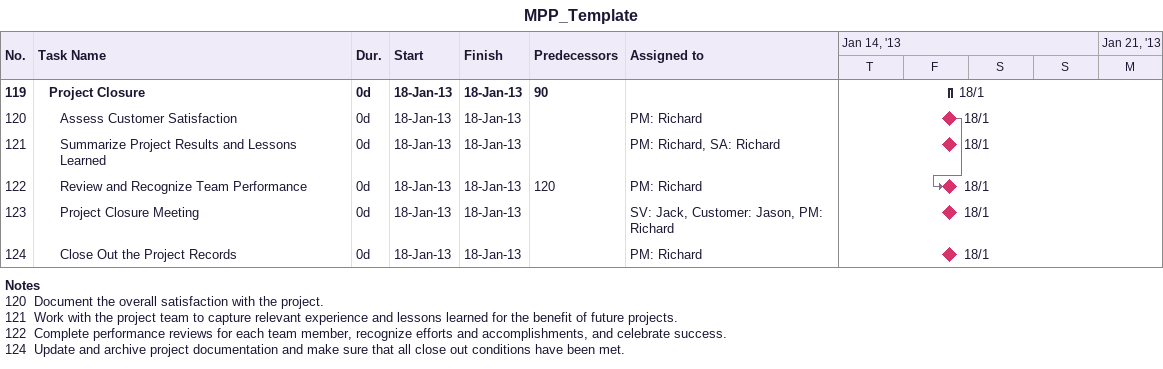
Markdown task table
MPP_Template

| ID | Level | Task | Duration | Start | Finish | Predecessors | Resources |
|---|---|---|---|---|---|---|---|
| 119 | 2 | **Project Closure** | 0d | 2013-01-18 | 2013-01-18 | 90 |  |
| 120 | 3 | Assess Customer Satisfaction | 0d | 2013-01-18 | 2013-01-18 |  | PM: Richard |
| 121 | 3 | Summarize Project Results and Lessons Learned | 0d | 2013-01-18 | 2013-01-18 |  | PM: Richard, SA: Richard |
| 122 | 3 | Review and Recognize Team Performance | 0d | 2013-01-18 | 2013-01-18 | 120 | PM: Richard |
| 123 | 3 | Project Closure Meeting | 0d | 2013-01-18 | 2013-01-18 |  | SV: Jack, Customer: Jason, PM: Richard |
| 124 | 3 | Close Out the Project Records | 0d | 2013-01-18 | 2013-01-18 |  | PM: Richard |

Notes
- 120: Document the overall satisfaction with the project.
- 121: Work with the project team to capture relevant experience and lessons learned for the benefit of future projects.
- 122: Complete performance reviews for each team member, recognize efforts and accomplishments, and celebrate success.
- 124: Update and archive project documentation and make sure that all close out conditions have been met.
